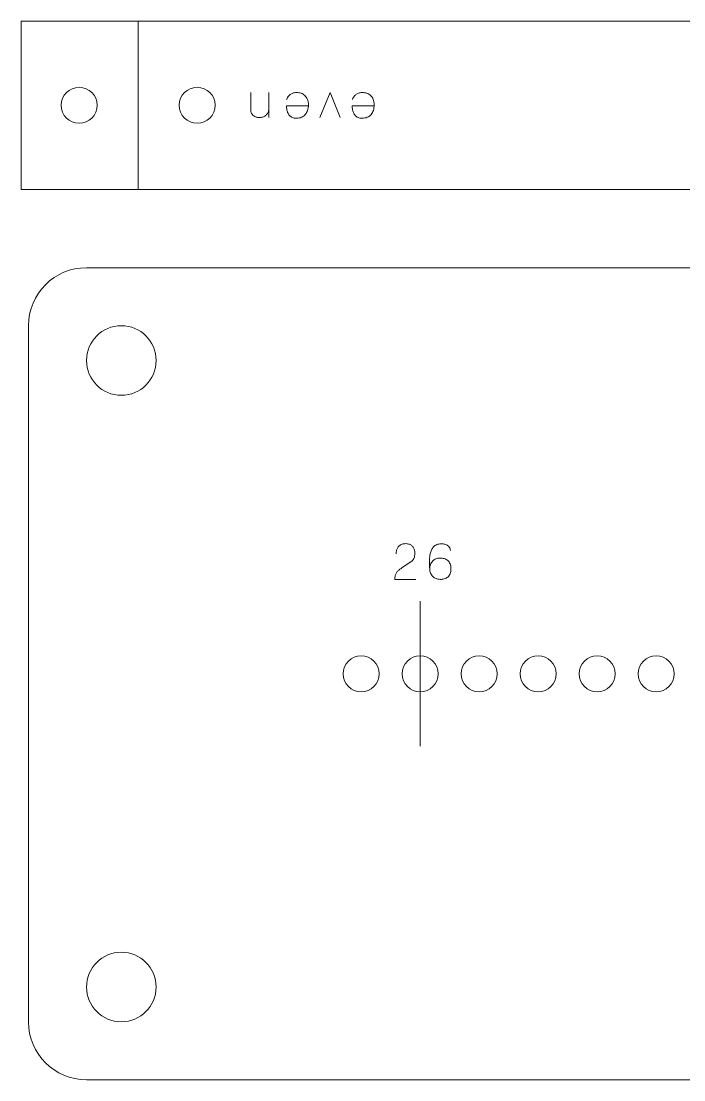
# Model space of a CAD drawing. Header units: centimetres. Extents: x -22.9 to 52.4, y -33.6 to -9.2.
# Drawn here: x 14.94 to 20.64, y -18.35 to -9.22 of the extents above; entities that cross this region are included whole.
import ezdxf

# ---------------------------------------------------------------- set-up
doc = ezdxf.new("R2010")
doc.units = ezdxf.units.CM
doc.header["$MEASUREMENT"] = 0
doc.layers.add('Layer 1', color=7, linetype='Continuous')

msp = doc.modelspace()

# ---------------------------------------------------------------- linework, layer by layer
at = {"layer": 'Layer 1', "color": 250, "lineweight": 20}
for centre, major_axis in [((15.79999, -12.15001), (0, 0.3)), ((17.86575, -14.85), (0, 0.155)), ((18.37375, -14.85), (0, 0.155)), ((18.88175, -14.85), (0, 0.155)), ((19.38975, -14.85), (0, 0.155)), ((19.89775, -14.85), (0, 0.155)), ((20.40575, -14.85), (0, 0.155)), ((15.79999, -17.55001), (0, 0.3))]:
    msp.add_ellipse(centre, major_axis=major_axis, ratio=1, dxfattribs=at)
for points, knots in [([(25.9375, -10.675), (25.9375, -10.675), (14.9375, -10.675), (14.9375, -10.675), (14.9375, -10.675), (14.9375, -10.675), (14.9375, -9.225), (14.9375, -9.225), (14.9375, -9.225), (14.9375, -9.225), (25.9375, -9.225), (25.9375, -9.225), (25.9375, -9.225), (25.9375, -9.225), (25.9375, -10.675), (25.9375, -10.675)], [0, 0, 0, 0, 0.25, 0.25, 0.25, 0.25, 0.5, 0.5, 0.5, 0.5, 0.75, 0.75, 0.75, 0.75, 1, 1, 1, 1]), ([(15.4375, -10.105), (15.35191, -10.105), (15.2825, -10.03559), (15.2825, -9.95), (15.2825, -9.95), (15.2825, -9.86441), (15.35191, -9.795), (15.4375, -9.795), (15.4375, -9.795), (15.52309, -9.795), (15.5925, -9.86441), (15.5925, -9.95), (15.5925, -9.95), (15.5925, -10.03559), (15.52309, -10.105), (15.4375, -10.105)], [0, 0, 0, 0, 0.25, 0.25, 0.25, 0.25, 0.5, 0.5, 0.5, 0.5, 0.75, 0.75, 0.75, 0.75, 1, 1, 1, 1]), ([(16.4535, -10.105), (16.36791, -10.105), (16.2985, -10.03559), (16.2985, -9.95), (16.2985, -9.95), (16.2985, -9.86441), (16.36791, -9.795), (16.4535, -9.795), (16.4535, -9.795), (16.53909, -9.795), (16.6085, -9.86441), (16.6085, -9.95), (16.6085, -9.95), (16.6085, -10.03559), (16.53909, -10.105), (16.4535, -10.105)], [0, 0, 0, 0, 0.25, 0.25, 0.25, 0.25, 0.5, 0.5, 0.5, 0.5, 0.75, 0.75, 0.75, 0.75, 1, 1, 1, 1]), ([(15, -17.85), (15, -17.85), (15, -11.85), (15, -11.85), (15, -11.85), (15, -11.5739), (15.2239, -11.35), (15.5, -11.35), (15.5, -11.35), (15.5, -11.35), (25.5, -11.35), (25.5, -11.35), (25.5, -11.35), (25.7761, -11.35), (26, -11.5739), (26, -11.85), (26, -11.85), (26, -11.85), (26, -17.85), (26, -17.85), (26, -17.85), (26, -18.1261), (25.7761, -18.35), (25.5, -18.35), (25.5, -18.35), (25.5, -18.35), (15.5, -18.35), (15.5, -18.35), (15.5, -18.35), (15.2239, -18.35), (15, -18.1261), (15, -17.85)], [0, 0, 0, 0, 0.125, 0.125, 0.125, 0.125, 0.25, 0.25, 0.25, 0.25, 0.375, 0.375, 0.375, 0.375, 0.5, 0.5, 0.5, 0.5, 0.625, 0.625, 0.625, 0.625, 0.75, 0.75, 0.75, 0.75, 0.875, 0.875, 0.875, 0.875, 1, 1, 1, 1])]:
    msp.add_open_spline(points, degree=3, knots=knots, dxfattribs=at)
at = {"layer": 'Layer 1', "color": 30, "lineweight": 20}
for points in [[(15.9455, -10.675), (15.9455, -10.675), (15.9455, -9.225), (15.9455, -9.225)], [(18.37375, -14.225), (18.37375, -14.225), (18.37375, -15.475), (18.37375, -15.475)]]:
    msp.add_open_spline(points, degree=3, dxfattribs=at)
at = {"layer": 'Layer 1', "color": 30, "lineweight": 9}
for points, knots in [([(16.91558, -9.83845), (16.91558, -9.83852), (16.91558, -9.84057), (16.91558, -9.84459), (16.91558, -9.84459), (16.91558, -9.84854), (16.91558, -9.85397), (16.91558, -9.86082), (16.91558, -9.86082), (16.91558, -9.86773), (16.91558, -9.87549), (16.91558, -9.88424), (16.91558, -9.88424), (16.91558, -9.89292), (16.91558, -9.90202), (16.91558, -9.91154), (16.91558, -9.91154), (16.91558, -9.92114), (16.91558, -9.93052), (16.91558, -9.93984), (16.91558, -9.93984), (16.91558, -9.94915), (16.91558, -9.9579), (16.91558, -9.96594), (16.91558, -9.96594), (16.91558, -9.97406), (16.91558, -9.98097), (16.91558, -9.98683), (16.91558, -9.98683), (16.91558, -9.99261), (16.91558, -9.99678), (16.91558, -9.99932), (16.91558, -9.99932), (16.91558, -10.00327), (16.91635, -10.00771), (16.91804, -10.01258), (16.91804, -10.01258), (16.91967, -10.01752), (16.92228, -10.02246), (16.92588, -10.0274), (16.92588, -10.0274), (16.92947, -10.03241), (16.93406, -10.03699), (16.93978, -10.04123), (16.93978, -10.04123), (16.94556, -10.04546), (16.95248, -10.04885), (16.96052, -10.05146), (16.96052, -10.05146), (16.96863, -10.05407), (16.97809, -10.05548), (16.98881, -10.05562), (16.98881, -10.05562), (16.99968, -10.05562), (17.00948, -10.05414), (17.01823, -10.05117), (17.01823, -10.05117), (17.02698, -10.04814), (17.03467, -10.04398), (17.0413, -10.03869), (17.0413, -10.03869), (17.04794, -10.03339), (17.05344, -10.02733), (17.05788, -10.02041), (17.05788, -10.02041), (17.0624, -10.01357), (17.06572, -10.0063), (17.06797, -9.99854), (17.06797, -9.99854), (17.07023, -9.99085), (17.07136, -9.98302), (17.07136, -9.97519), (17.07136, -9.97519), (17.07136, -9.98302), (17.07023, -9.99085), (17.06797, -9.99854), (17.06797, -9.99854), (17.06572, -10.0063), (17.0624, -10.01357), (17.05788, -10.02041), (17.05788, -10.02041), (17.05344, -10.02733), (17.04794, -10.03339), (17.0413, -10.03869), (17.0413, -10.03869), (17.03467, -10.04398), (17.02698, -10.04814), (17.01823, -10.05117), (17.01823, -10.05117), (17.00948, -10.05414), (16.99968, -10.05562), (16.98881, -10.05562), (16.98881, -10.05562), (16.97809, -10.05548), (16.96863, -10.05407), (16.96052, -10.05146), (16.96052, -10.05146), (16.95248, -10.04885), (16.94556, -10.04546), (16.93978, -10.04123), (16.93978, -10.04123), (16.93406, -10.03699), (16.92947, -10.03241), (16.92588, -10.0274), (16.92588, -10.0274), (16.92228, -10.02246), (16.91967, -10.01752), (16.91804, -10.01258), (16.91804, -10.01258), (16.91635, -10.00771), (16.91558, -10.00327), (16.91558, -9.99932), (16.91558, -9.99932), (16.91558, -9.99678), (16.91558, -9.99261), (16.91558, -9.98683), (16.91558, -9.98683), (16.91558, -9.98097), (16.91558, -9.97406), (16.91558, -9.96594), (16.91558, -9.96594), (16.91558, -9.9579), (16.91558, -9.94915), (16.91558, -9.93984), (16.91558, -9.93984), (16.91558, -9.93052), (16.91558, -9.92114), (16.91558, -9.91154), (16.91558, -9.91154), (16.91558, -9.90202), (16.91558, -9.89292), (16.91558, -9.88424), (16.91558, -9.88424), (16.91558, -9.87549), (16.91558, -9.86773), (16.91558, -9.86082), (16.91558, -9.86082), (16.91558, -9.85397), (16.91558, -9.84854), (16.91558, -9.84459), (16.91558, -9.84459), (16.91558, -9.84057), (16.91558, -9.83852), (16.91558, -9.83845)], [0, 0, 0, 0, 0.0277778, 0.0277778, 0.0277778, 0.0277778, 0.0555556, 0.0555556, 0.0555556, 0.0555556, 0.0833333, 0.0833333, 0.0833333, 0.0833333, 0.1111111, 0.1111111, 0.1111111, 0.1111111, 0.1388889, 0.1388889, 0.1388889, 0.1388889, 0.1666667, 0.1666667, 0.1666667, 0.1666667, 0.1944444, 0.1944444, 0.1944444, 0.1944444, 0.2222222, 0.2222222, 0.2222222, 0.2222222, 0.25, 0.25, 0.25, 0.25, 0.2777778, 0.2777778, 0.2777778, 0.2777778, 0.3055556, 0.3055556, 0.3055556, 0.3055556, 0.3333333, 0.3333333, 0.3333333, 0.3333333, 0.3611111, 0.3611111, 0.3611111, 0.3611111, 0.3888889, 0.3888889, 0.3888889, 0.3888889, 0.4166667, 0.4166667, 0.4166667, 0.4166667, 0.4444444, 0.4444444, 0.4444444, 0.4444444, 0.4722222, 0.4722222, 0.4722222, 0.4722222, 0.5, 0.5, 0.5, 0.5, 0.5277778, 0.5277778, 0.5277778, 0.5277778, 0.5555556, 0.5555556, 0.5555556, 0.5555556, 0.5833333, 0.5833333, 0.5833333, 0.5833333, 0.6111111, 0.6111111, 0.6111111, 0.6111111, 0.6388889, 0.6388889, 0.6388889, 0.6388889, 0.6666667, 0.6666667, 0.6666667, 0.6666667, 0.6944444, 0.6944444, 0.6944444, 0.6944444, 0.7222222, 0.7222222, 0.7222222, 0.7222222, 0.75, 0.75, 0.75, 0.75, 0.7777778, 0.7777778, 0.7777778, 0.7777778, 0.8055556, 0.8055556, 0.8055556, 0.8055556, 0.8333333, 0.8333333, 0.8333333, 0.8333333, 0.8611111, 0.8611111, 0.8611111, 0.8611111, 0.8888889, 0.8888889, 0.8888889, 0.8888889, 0.9166667, 0.9166667, 0.9166667, 0.9166667, 0.9444444, 0.9444444, 0.9444444, 0.9444444, 0.9722222, 0.9722222, 0.9722222, 0.9722222, 1, 1, 1, 1]), ([(17.07136, -9.83845), (17.07136, -9.83845), (17.07136, -10.05562), (17.07136, -10.05562), (17.07136, -10.05562), (17.07136, -10.05562), (17.07136, -9.83845), (17.07136, -9.83845)], [0, 0, 0, 0, 0.5, 0.5, 0.5, 0.5, 1, 1, 1, 1]), ([(17.41087, -9.95444), (17.41087, -9.95444), (17.22164, -9.95444), (17.22164, -9.95444), (17.22164, -9.95444), (17.22157, -9.96397), (17.22241, -9.97363), (17.22411, -9.98365), (17.22411, -9.98365), (17.2258, -9.9936), (17.22862, -10.0032), (17.2325, -10.01244), (17.2325, -10.01244), (17.23638, -10.02168), (17.24168, -10.03001), (17.24824, -10.03734), (17.24824, -10.03734), (17.25487, -10.04475), (17.26305, -10.05061), (17.27279, -10.05491), (17.27279, -10.05491), (17.28253, -10.05922), (17.29417, -10.06147), (17.30757, -10.06154), (17.30757, -10.06154), (17.3243, -10.06147), (17.33911, -10.05872), (17.35202, -10.05329), (17.35202, -10.05329), (17.36487, -10.04786), (17.37573, -10.0401), (17.38455, -10.02994), (17.38455, -10.02994), (17.3933, -10.01985), (17.4, -10.00764), (17.40452, -9.99353), (17.40452, -9.99353), (17.40903, -9.97935), (17.41129, -9.96347), (17.41129, -9.94598), (17.41129, -9.94598), (17.41122, -9.92841), (17.4084, -9.91289), (17.40304, -9.89955), (17.40304, -9.89955), (17.3976, -9.88622), (17.39012, -9.875), (17.38053, -9.86604), (17.38053, -9.86604), (17.371, -9.85715), (17.36, -9.85044), (17.34751, -9.84607), (17.34751, -9.84607), (17.33509, -9.8417), (17.32176, -9.83972), (17.30757, -9.84014), (17.30757, -9.84014), (17.29622, -9.84057), (17.28613, -9.8424), (17.27731, -9.84565), (17.27731, -9.84565), (17.26849, -9.84896), (17.2608, -9.85305), (17.25423, -9.85799), (17.25423, -9.85799), (17.24774, -9.86293), (17.24231, -9.86815), (17.23794, -9.87366), (17.23794, -9.87366), (17.23356, -9.87916), (17.23018, -9.88438), (17.22778, -9.88932), (17.22778, -9.88932), (17.22538, -9.89419), (17.2239, -9.89828), (17.22333, -9.90153), (17.22333, -9.90153), (17.2239, -9.89828), (17.22538, -9.89419), (17.22778, -9.88932), (17.22778, -9.88932), (17.23018, -9.88438), (17.23356, -9.87916), (17.23794, -9.87366), (17.23794, -9.87366), (17.24231, -9.86815), (17.24774, -9.86293), (17.25423, -9.85799), (17.25423, -9.85799), (17.2608, -9.85305), (17.26849, -9.84896), (17.27731, -9.84565), (17.27731, -9.84565), (17.28613, -9.8424), (17.29622, -9.84057), (17.30757, -9.84014), (17.30757, -9.84014), (17.32176, -9.83972), (17.33509, -9.8417), (17.34751, -9.84607), (17.34751, -9.84607), (17.36, -9.85044), (17.371, -9.85715), (17.38053, -9.86604), (17.38053, -9.86604), (17.39012, -9.875), (17.3976, -9.88622), (17.40304, -9.89955), (17.40304, -9.89955), (17.4084, -9.91289), (17.41122, -9.92841), (17.41129, -9.94598), (17.41129, -9.94598), (17.41129, -9.96347), (17.40903, -9.97935), (17.40452, -9.99353), (17.40452, -9.99353), (17.4, -10.00764), (17.3933, -10.01985), (17.38455, -10.02994), (17.38455, -10.02994), (17.37573, -10.0401), (17.36487, -10.04786), (17.35202, -10.05329), (17.35202, -10.05329), (17.33911, -10.05872), (17.3243, -10.06147), (17.30757, -10.06154), (17.30757, -10.06154), (17.29417, -10.06147), (17.28253, -10.05922), (17.27279, -10.05491), (17.27279, -10.05491), (17.26305, -10.05061), (17.25487, -10.04475), (17.24824, -10.03734), (17.24824, -10.03734), (17.24168, -10.03001), (17.23638, -10.02168), (17.2325, -10.01244), (17.2325, -10.01244), (17.22862, -10.0032), (17.2258, -9.9936), (17.22411, -9.98365), (17.22411, -9.98365), (17.22241, -9.97363), (17.22157, -9.96397), (17.22164, -9.95444), (17.22164, -9.95444), (17.22164, -9.95444), (17.41087, -9.95444), (17.41087, -9.95444)], [0, 0, 0, 0, 0.0263158, 0.0263158, 0.0263158, 0.0263158, 0.0526316, 0.0526316, 0.0526316, 0.0526316, 0.0789474, 0.0789474, 0.0789474, 0.0789474, 0.1052632, 0.1052632, 0.1052632, 0.1052632, 0.1315789, 0.1315789, 0.1315789, 0.1315789, 0.1578947, 0.1578947, 0.1578947, 0.1578947, 0.1842105, 0.1842105, 0.1842105, 0.1842105, 0.2105263, 0.2105263, 0.2105263, 0.2105263, 0.2368421, 0.2368421, 0.2368421, 0.2368421, 0.2631579, 0.2631579, 0.2631579, 0.2631579, 0.2894737, 0.2894737, 0.2894737, 0.2894737, 0.3157895, 0.3157895, 0.3157895, 0.3157895, 0.3421053, 0.3421053, 0.3421053, 0.3421053, 0.3684211, 0.3684211, 0.3684211, 0.3684211, 0.3947368, 0.3947368, 0.3947368, 0.3947368, 0.4210526, 0.4210526, 0.4210526, 0.4210526, 0.4473684, 0.4473684, 0.4473684, 0.4473684, 0.4736842, 0.4736842, 0.4736842, 0.4736842, 0.5, 0.5, 0.5, 0.5, 0.5263158, 0.5263158, 0.5263158, 0.5263158, 0.5526316, 0.5526316, 0.5526316, 0.5526316, 0.5789474, 0.5789474, 0.5789474, 0.5789474, 0.6052632, 0.6052632, 0.6052632, 0.6052632, 0.6315789, 0.6315789, 0.6315789, 0.6315789, 0.6578947, 0.6578947, 0.6578947, 0.6578947, 0.6842105, 0.6842105, 0.6842105, 0.6842105, 0.7105263, 0.7105263, 0.7105263, 0.7105263, 0.7368421, 0.7368421, 0.7368421, 0.7368421, 0.7631579, 0.7631579, 0.7631579, 0.7631579, 0.7894737, 0.7894737, 0.7894737, 0.7894737, 0.8157895, 0.8157895, 0.8157895, 0.8157895, 0.8421053, 0.8421053, 0.8421053, 0.8421053, 0.8684211, 0.8684211, 0.8684211, 0.8684211, 0.8947368, 0.8947368, 0.8947368, 0.8947368, 0.9210526, 0.9210526, 0.9210526, 0.9210526, 0.9473684, 0.9473684, 0.9473684, 0.9473684, 0.9736842, 0.9736842, 0.9736842, 0.9736842, 1, 1, 1, 1]), ([(17.51077, -10.05562), (17.51077, -10.05562), (17.59755, -9.83845), (17.59755, -9.83845), (17.59755, -9.83845), (17.59755, -9.83845), (17.68349, -10.05562), (17.68349, -10.05562), (17.68349, -10.05562), (17.68349, -10.05562), (17.59755, -9.83845), (17.59755, -9.83845), (17.59755, -9.83845), (17.59755, -9.83845), (17.51077, -10.05562), (17.51077, -10.05562)], [0, 0, 0, 0, 0.25, 0.25, 0.25, 0.25, 0.5, 0.5, 0.5, 0.5, 0.75, 0.75, 0.75, 0.75, 1, 1, 1, 1]), ([(17.97728, -9.95444), (17.97728, -9.95444), (17.78805, -9.95444), (17.78805, -9.95444), (17.78805, -9.95444), (17.78798, -9.96397), (17.78882, -9.97363), (17.79052, -9.98365), (17.79052, -9.98365), (17.79221, -9.9936), (17.79503, -10.0032), (17.79891, -10.01244), (17.79891, -10.01244), (17.80279, -10.02168), (17.80809, -10.03001), (17.81465, -10.03734), (17.81465, -10.03734), (17.82128, -10.04475), (17.82946, -10.05061), (17.8392, -10.05491), (17.8392, -10.05491), (17.84894, -10.05922), (17.86058, -10.06147), (17.87398, -10.06154), (17.87398, -10.06154), (17.89071, -10.06147), (17.90552, -10.05872), (17.91843, -10.05329), (17.91843, -10.05329), (17.93128, -10.04786), (17.94214, -10.0401), (17.95096, -10.02994), (17.95096, -10.02994), (17.95971, -10.01985), (17.96641, -10.00764), (17.97093, -9.99353), (17.97093, -9.99353), (17.97544, -9.97935), (17.9777, -9.96347), (17.9777, -9.94598), (17.9777, -9.94598), (17.97763, -9.92841), (17.97481, -9.91289), (17.96945, -9.89955), (17.96945, -9.89955), (17.96401, -9.88622), (17.95653, -9.875), (17.94694, -9.86604), (17.94694, -9.86604), (17.93741, -9.85715), (17.92641, -9.85044), (17.91392, -9.84607), (17.91392, -9.84607), (17.9015, -9.8417), (17.88817, -9.83972), (17.87398, -9.84014), (17.87398, -9.84014), (17.86263, -9.84057), (17.85254, -9.8424), (17.84372, -9.84565), (17.84372, -9.84565), (17.8349, -9.84896), (17.82721, -9.85305), (17.82064, -9.85799), (17.82064, -9.85799), (17.81415, -9.86293), (17.80872, -9.86815), (17.80435, -9.87366), (17.80435, -9.87366), (17.79997, -9.87916), (17.79659, -9.88438), (17.79419, -9.88932), (17.79419, -9.88932), (17.79179, -9.89419), (17.79031, -9.89828), (17.78974, -9.90153), (17.78974, -9.90153), (17.79031, -9.89828), (17.79179, -9.89419), (17.79419, -9.88932), (17.79419, -9.88932), (17.79659, -9.88438), (17.79997, -9.87916), (17.80435, -9.87366), (17.80435, -9.87366), (17.80872, -9.86815), (17.81415, -9.86293), (17.82064, -9.85799), (17.82064, -9.85799), (17.82721, -9.85305), (17.8349, -9.84896), (17.84372, -9.84565), (17.84372, -9.84565), (17.85254, -9.8424), (17.86263, -9.84057), (17.87398, -9.84014), (17.87398, -9.84014), (17.88817, -9.83972), (17.9015, -9.8417), (17.91392, -9.84607), (17.91392, -9.84607), (17.92641, -9.85044), (17.93741, -9.85715), (17.94694, -9.86604), (17.94694, -9.86604), (17.95653, -9.875), (17.96401, -9.88622), (17.96945, -9.89955), (17.96945, -9.89955), (17.97481, -9.91289), (17.97763, -9.92841), (17.9777, -9.94598), (17.9777, -9.94598), (17.9777, -9.96347), (17.97544, -9.97935), (17.97093, -9.99353), (17.97093, -9.99353), (17.96641, -10.00764), (17.95971, -10.01985), (17.95096, -10.02994), (17.95096, -10.02994), (17.94214, -10.0401), (17.93128, -10.04786), (17.91843, -10.05329), (17.91843, -10.05329), (17.90552, -10.05872), (17.89071, -10.06147), (17.87398, -10.06154), (17.87398, -10.06154), (17.86058, -10.06147), (17.84894, -10.05922), (17.8392, -10.05491), (17.8392, -10.05491), (17.82946, -10.05061), (17.82128, -10.04475), (17.81465, -10.03734), (17.81465, -10.03734), (17.80809, -10.03001), (17.80279, -10.02168), (17.79891, -10.01244), (17.79891, -10.01244), (17.79503, -10.0032), (17.79221, -9.9936), (17.79052, -9.98365), (17.79052, -9.98365), (17.78882, -9.97363), (17.78798, -9.96397), (17.78805, -9.95444), (17.78805, -9.95444), (17.78805, -9.95444), (17.97728, -9.95444), (17.97728, -9.95444)], [0, 0, 0, 0, 0.0263158, 0.0263158, 0.0263158, 0.0263158, 0.0526316, 0.0526316, 0.0526316, 0.0526316, 0.0789474, 0.0789474, 0.0789474, 0.0789474, 0.1052632, 0.1052632, 0.1052632, 0.1052632, 0.1315789, 0.1315789, 0.1315789, 0.1315789, 0.1578947, 0.1578947, 0.1578947, 0.1578947, 0.1842105, 0.1842105, 0.1842105, 0.1842105, 0.2105263, 0.2105263, 0.2105263, 0.2105263, 0.2368421, 0.2368421, 0.2368421, 0.2368421, 0.2631579, 0.2631579, 0.2631579, 0.2631579, 0.2894737, 0.2894737, 0.2894737, 0.2894737, 0.3157895, 0.3157895, 0.3157895, 0.3157895, 0.3421053, 0.3421053, 0.3421053, 0.3421053, 0.3684211, 0.3684211, 0.3684211, 0.3684211, 0.3947368, 0.3947368, 0.3947368, 0.3947368, 0.4210526, 0.4210526, 0.4210526, 0.4210526, 0.4473684, 0.4473684, 0.4473684, 0.4473684, 0.4736842, 0.4736842, 0.4736842, 0.4736842, 0.5, 0.5, 0.5, 0.5, 0.5263158, 0.5263158, 0.5263158, 0.5263158, 0.5526316, 0.5526316, 0.5526316, 0.5526316, 0.5789474, 0.5789474, 0.5789474, 0.5789474, 0.6052632, 0.6052632, 0.6052632, 0.6052632, 0.6315789, 0.6315789, 0.6315789, 0.6315789, 0.6578947, 0.6578947, 0.6578947, 0.6578947, 0.6842105, 0.6842105, 0.6842105, 0.6842105, 0.7105263, 0.7105263, 0.7105263, 0.7105263, 0.7368421, 0.7368421, 0.7368421, 0.7368421, 0.7631579, 0.7631579, 0.7631579, 0.7631579, 0.7894737, 0.7894737, 0.7894737, 0.7894737, 0.8157895, 0.8157895, 0.8157895, 0.8157895, 0.8421053, 0.8421053, 0.8421053, 0.8421053, 0.8684211, 0.8684211, 0.8684211, 0.8684211, 0.8947368, 0.8947368, 0.8947368, 0.8947368, 0.9210526, 0.9210526, 0.9210526, 0.9210526, 0.9473684, 0.9473684, 0.9473684, 0.9473684, 0.9736842, 0.9736842, 0.9736842, 0.9736842, 1, 1, 1, 1]), ([(18.33608, -14.03636), (18.33608, -14.03636), (18.15447, -14.03636), (18.15447, -14.03636), (18.15447, -14.03636), (18.15482, -14.02408), (18.15637, -14.01322), (18.15899, -14.0039), (18.15899, -14.0039), (18.16167, -13.99459), (18.16526, -13.98641), (18.16971, -13.97935), (18.16971, -13.97935), (18.17423, -13.9723), (18.17938, -13.96602), (18.18523, -13.96051), (18.18523, -13.96051), (18.19109, -13.95494), (18.19737, -13.94986), (18.20414, -13.94506), (18.20414, -13.94506), (18.21091, -13.94033), (18.2179, -13.93561), (18.22517, -13.93095), (18.22517, -13.93095), (18.22517, -13.93095), (18.29756, -13.88269), (18.29756, -13.88269), (18.29756, -13.88269), (18.30496, -13.87747), (18.31075, -13.87176), (18.31484, -13.86562), (18.31484, -13.86562), (18.319, -13.85948), (18.3219, -13.85299), (18.32366, -13.84614), (18.32366, -13.84614), (18.32535, -13.83937), (18.32641, -13.83239), (18.32676, -13.82533), (18.32676, -13.82533), (18.32712, -13.8182), (18.32726, -13.81108), (18.32719, -13.80395), (18.32719, -13.80395), (18.32719, -13.7981), (18.32641, -13.79182), (18.32486, -13.78504), (18.32486, -13.78504), (18.32324, -13.77834), (18.3207, -13.77164), (18.3171, -13.76501), (18.3171, -13.76501), (18.3135, -13.75837), (18.3087, -13.75231), (18.30271, -13.7468), (18.30271, -13.7468), (18.29671, -13.74137), (18.2893, -13.737), (18.28048, -13.73368), (18.28048, -13.73368), (18.27166, -13.73036), (18.26129, -13.72867), (18.2493, -13.7286), (18.2493, -13.7286), (18.23723, -13.72867), (18.22658, -13.73036), (18.2174, -13.73361), (18.2174, -13.73361), (18.20823, -13.73685), (18.2004, -13.74137), (18.19391, -13.74708), (18.19391, -13.74708), (18.18742, -13.7528), (18.1822, -13.75943), (18.17811, -13.76684), (18.17811, -13.76684), (18.17401, -13.77425), (18.17105, -13.78215), (18.16915, -13.79048), (18.16915, -13.79048), (18.16724, -13.7988), (18.16632, -13.80727), (18.16632, -13.81581), (18.16632, -13.81581), (18.16632, -13.80727), (18.16724, -13.7988), (18.16915, -13.79048), (18.16915, -13.79048), (18.17105, -13.78215), (18.17401, -13.77425), (18.17811, -13.76684), (18.17811, -13.76684), (18.1822, -13.75943), (18.18742, -13.7528), (18.19391, -13.74708), (18.19391, -13.74708), (18.2004, -13.74137), (18.20823, -13.73685), (18.2174, -13.73361), (18.2174, -13.73361), (18.22658, -13.73036), (18.23723, -13.72867), (18.2493, -13.7286), (18.2493, -13.7286), (18.26129, -13.72867), (18.27166, -13.73036), (18.28048, -13.73368), (18.28048, -13.73368), (18.2893, -13.737), (18.29671, -13.74137), (18.30271, -13.7468), (18.30271, -13.7468), (18.3087, -13.75231), (18.3135, -13.75837), (18.3171, -13.76501), (18.3171, -13.76501), (18.3207, -13.77164), (18.32324, -13.77834), (18.32486, -13.78504), (18.32486, -13.78504), (18.32641, -13.79182), (18.32719, -13.7981), (18.32719, -13.80395), (18.32719, -13.80395), (18.32726, -13.81108), (18.32712, -13.8182), (18.32676, -13.82533), (18.32676, -13.82533), (18.32641, -13.83239), (18.32535, -13.83937), (18.32366, -13.84614), (18.32366, -13.84614), (18.3219, -13.85299), (18.319, -13.85948), (18.31484, -13.86562), (18.31484, -13.86562), (18.31075, -13.87176), (18.30496, -13.87747), (18.29756, -13.88269), (18.29756, -13.88269), (18.29756, -13.88269), (18.22517, -13.93095), (18.22517, -13.93095), (18.22517, -13.93095), (18.2179, -13.93561), (18.21091, -13.94033), (18.20414, -13.94506), (18.20414, -13.94506), (18.19737, -13.94986), (18.19109, -13.95494), (18.18523, -13.96051), (18.18523, -13.96051), (18.17938, -13.96602), (18.17423, -13.9723), (18.16971, -13.97935), (18.16971, -13.97935), (18.16526, -13.98641), (18.16167, -13.99459), (18.15899, -14.0039), (18.15899, -14.0039), (18.15637, -14.01322), (18.15482, -14.02408), (18.15447, -14.03636), (18.15447, -14.03636), (18.15447, -14.03636), (18.33608, -14.03636), (18.33608, -14.03636)], [0, 0, 0, 0, 0.0238095, 0.0238095, 0.0238095, 0.0238095, 0.047619, 0.047619, 0.047619, 0.047619, 0.0714286, 0.0714286, 0.0714286, 0.0714286, 0.0952381, 0.0952381, 0.0952381, 0.0952381, 0.1190476, 0.1190476, 0.1190476, 0.1190476, 0.1428571, 0.1428571, 0.1428571, 0.1428571, 0.1666667, 0.1666667, 0.1666667, 0.1666667, 0.1904762, 0.1904762, 0.1904762, 0.1904762, 0.2142857, 0.2142857, 0.2142857, 0.2142857, 0.2380952, 0.2380952, 0.2380952, 0.2380952, 0.2619048, 0.2619048, 0.2619048, 0.2619048, 0.2857143, 0.2857143, 0.2857143, 0.2857143, 0.3095238, 0.3095238, 0.3095238, 0.3095238, 0.3333333, 0.3333333, 0.3333333, 0.3333333, 0.3571429, 0.3571429, 0.3571429, 0.3571429, 0.3809524, 0.3809524, 0.3809524, 0.3809524, 0.4047619, 0.4047619, 0.4047619, 0.4047619, 0.4285714, 0.4285714, 0.4285714, 0.4285714, 0.452381, 0.452381, 0.452381, 0.452381, 0.4761905, 0.4761905, 0.4761905, 0.4761905, 0.5, 0.5, 0.5, 0.5, 0.5238095, 0.5238095, 0.5238095, 0.5238095, 0.547619, 0.547619, 0.547619, 0.547619, 0.5714286, 0.5714286, 0.5714286, 0.5714286, 0.5952381, 0.5952381, 0.5952381, 0.5952381, 0.6190476, 0.6190476, 0.6190476, 0.6190476, 0.6428571, 0.6428571, 0.6428571, 0.6428571, 0.6666667, 0.6666667, 0.6666667, 0.6666667, 0.6904762, 0.6904762, 0.6904762, 0.6904762, 0.7142857, 0.7142857, 0.7142857, 0.7142857, 0.7380952, 0.7380952, 0.7380952, 0.7380952, 0.7619048, 0.7619048, 0.7619048, 0.7619048, 0.7857143, 0.7857143, 0.7857143, 0.7857143, 0.8095238, 0.8095238, 0.8095238, 0.8095238, 0.8333333, 0.8333333, 0.8333333, 0.8333333, 0.8571429, 0.8571429, 0.8571429, 0.8571429, 0.8809524, 0.8809524, 0.8809524, 0.8809524, 0.9047619, 0.9047619, 0.9047619, 0.9047619, 0.9285714, 0.9285714, 0.9285714, 0.9285714, 0.952381, 0.952381, 0.952381, 0.952381, 0.9761905, 0.9761905, 0.9761905, 0.9761905, 1, 1, 1, 1]), ([(18.45588, -13.9445), (18.45595, -13.93067), (18.4582, -13.91818), (18.46272, -13.90689), (18.46272, -13.90689), (18.46716, -13.89567), (18.47344, -13.88601), (18.48156, -13.87789), (18.48156, -13.87789), (18.4896, -13.86985), (18.49913, -13.86364), (18.50999, -13.85927), (18.50999, -13.85927), (18.52086, -13.85489), (18.53278, -13.85271), (18.54562, -13.85263), (18.54562, -13.85263), (18.55853, -13.85256), (18.5706, -13.85419), (18.58182, -13.85743), (18.58182, -13.85743), (18.59304, -13.86061), (18.60284, -13.86583), (18.61138, -13.87303), (18.61138, -13.87303), (18.61992, -13.88015), (18.62662, -13.88961), (18.63142, -13.90139), (18.63142, -13.90139), (18.63621, -13.91317), (18.63868, -13.92749), (18.63875, -13.9445), (18.63875, -13.9445), (18.63868, -13.9615), (18.63621, -13.97582), (18.63142, -13.98761), (18.63142, -13.98761), (18.62662, -13.99939), (18.61992, -14.00884), (18.61138, -14.01597), (18.61138, -14.01597), (18.60284, -14.02317), (18.59304, -14.02839), (18.58182, -14.03156), (18.58182, -14.03156), (18.5706, -14.03481), (18.55853, -14.03643), (18.54562, -14.03636), (18.54562, -14.03636), (18.53278, -14.03629), (18.521, -14.0341), (18.5102, -14.02973), (18.5102, -14.02973), (18.49948, -14.02535), (18.49017, -14.01914), (18.48219, -14.01103), (18.48219, -14.01103), (18.47422, -14.00299), (18.46794, -13.99332), (18.46343, -13.98203), (18.46343, -13.98203), (18.45884, -13.97081), (18.45637, -13.95833), (18.45588, -13.9445), (18.45588, -13.9445), (18.45559, -13.93751), (18.45524, -13.92919), (18.45475, -13.91952), (18.45475, -13.91952), (18.45425, -13.90978), (18.45397, -13.8992), (18.4539, -13.88784), (18.4539, -13.88784), (18.45383, -13.87641), (18.45418, -13.86463), (18.4551, -13.85256), (18.4551, -13.85256), (18.45595, -13.84043), (18.45764, -13.8285), (18.46011, -13.81672), (18.46011, -13.81672), (18.46258, -13.80501), (18.46611, -13.79393), (18.47076, -13.78356), (18.47076, -13.78356), (18.47542, -13.77319), (18.48142, -13.76402), (18.48883, -13.75604), (18.48883, -13.75604), (18.4963, -13.74807), (18.50541, -13.74179), (18.5162, -13.73721), (18.5162, -13.73721), (18.527, -13.73269), (18.53977, -13.73036), (18.55451, -13.73029), (18.55451, -13.73029), (18.56735, -13.73036), (18.57822, -13.73163), (18.58725, -13.7341), (18.58725, -13.7341), (18.59628, -13.73657), (18.60369, -13.73989), (18.60962, -13.74398), (18.60962, -13.74398), (18.61547, -13.74814), (18.62013, -13.75266), (18.62351, -13.75767), (18.62351, -13.75767), (18.6269, -13.76261), (18.62944, -13.76762), (18.63099, -13.77263), (18.63099, -13.77263), (18.63262, -13.77763), (18.63367, -13.78229), (18.6341, -13.7866), (18.6341, -13.7866), (18.63367, -13.78229), (18.63262, -13.77763), (18.63099, -13.77263), (18.63099, -13.77263), (18.62944, -13.76762), (18.6269, -13.76261), (18.62351, -13.75767), (18.62351, -13.75767), (18.62013, -13.75266), (18.61547, -13.74814), (18.60962, -13.74398), (18.60962, -13.74398), (18.60369, -13.73989), (18.59628, -13.73657), (18.58725, -13.7341), (18.58725, -13.7341), (18.57822, -13.73163), (18.56735, -13.73036), (18.55451, -13.73029), (18.55451, -13.73029), (18.53977, -13.73036), (18.527, -13.73269), (18.5162, -13.73721), (18.5162, -13.73721), (18.50541, -13.74179), (18.4963, -13.74807), (18.48883, -13.75604), (18.48883, -13.75604), (18.48142, -13.76402), (18.47542, -13.77319), (18.47076, -13.78356), (18.47076, -13.78356), (18.46611, -13.79393), (18.46258, -13.80501), (18.46011, -13.81672), (18.46011, -13.81672), (18.45764, -13.8285), (18.45595, -13.84043), (18.4551, -13.85256), (18.4551, -13.85256), (18.45418, -13.86463), (18.45383, -13.87641), (18.4539, -13.88784), (18.4539, -13.88784), (18.45397, -13.8992), (18.45425, -13.90978), (18.45475, -13.91952), (18.45475, -13.91952), (18.45524, -13.92919), (18.45559, -13.93751), (18.45588, -13.9445), (18.45588, -13.9445), (18.45637, -13.95833), (18.45884, -13.97081), (18.46343, -13.98203), (18.46343, -13.98203), (18.46794, -13.99332), (18.47422, -14.00299), (18.48219, -14.01103), (18.48219, -14.01103), (18.49017, -14.01914), (18.49948, -14.02535), (18.5102, -14.02973), (18.5102, -14.02973), (18.521, -14.0341), (18.53278, -14.03629), (18.54562, -14.03636), (18.54562, -14.03636), (18.55853, -14.03643), (18.5706, -14.03481), (18.58182, -14.03156), (18.58182, -14.03156), (18.59304, -14.02839), (18.60284, -14.02317), (18.61138, -14.01597), (18.61138, -14.01597), (18.61992, -14.00884), (18.62662, -13.99939), (18.63142, -13.98761), (18.63142, -13.98761), (18.63621, -13.97582), (18.63868, -13.9615), (18.63875, -13.9445), (18.63875, -13.9445), (18.63868, -13.92749), (18.63621, -13.91317), (18.63142, -13.90139), (18.63142, -13.90139), (18.62662, -13.88961), (18.61992, -13.88015), (18.61138, -13.87303), (18.61138, -13.87303), (18.60284, -13.86583), (18.59304, -13.86061), (18.58182, -13.85743), (18.58182, -13.85743), (18.5706, -13.85419), (18.55853, -13.85256), (18.54562, -13.85263), (18.54562, -13.85263), (18.53278, -13.85271), (18.52086, -13.85489), (18.50999, -13.85927), (18.50999, -13.85927), (18.49913, -13.86364), (18.4896, -13.86985), (18.48156, -13.87789), (18.48156, -13.87789), (18.47344, -13.88601), (18.46716, -13.89567), (18.46272, -13.90689), (18.46272, -13.90689), (18.4582, -13.91818), (18.45595, -13.93067), (18.45588, -13.9445)], [0, 0, 0, 0, 0.0172414, 0.0172414, 0.0172414, 0.0172414, 0.0344828, 0.0344828, 0.0344828, 0.0344828, 0.0517241, 0.0517241, 0.0517241, 0.0517241, 0.0689655, 0.0689655, 0.0689655, 0.0689655, 0.0862069, 0.0862069, 0.0862069, 0.0862069, 0.1034483, 0.1034483, 0.1034483, 0.1034483, 0.1206897, 0.1206897, 0.1206897, 0.1206897, 0.137931, 0.137931, 0.137931, 0.137931, 0.1551724, 0.1551724, 0.1551724, 0.1551724, 0.1724138, 0.1724138, 0.1724138, 0.1724138, 0.1896552, 0.1896552, 0.1896552, 0.1896552, 0.2068966, 0.2068966, 0.2068966, 0.2068966, 0.2241379, 0.2241379, 0.2241379, 0.2241379, 0.2413793, 0.2413793, 0.2413793, 0.2413793, 0.2586207, 0.2586207, 0.2586207, 0.2586207, 0.2758621, 0.2758621, 0.2758621, 0.2758621, 0.2931034, 0.2931034, 0.2931034, 0.2931034, 0.3103448, 0.3103448, 0.3103448, 0.3103448, 0.3275862, 0.3275862, 0.3275862, 0.3275862, 0.3448276, 0.3448276, 0.3448276, 0.3448276, 0.362069, 0.362069, 0.362069, 0.362069, 0.3793103, 0.3793103, 0.3793103, 0.3793103, 0.3965517, 0.3965517, 0.3965517, 0.3965517, 0.4137931, 0.4137931, 0.4137931, 0.4137931, 0.4310345, 0.4310345, 0.4310345, 0.4310345, 0.4482759, 0.4482759, 0.4482759, 0.4482759, 0.4655172, 0.4655172, 0.4655172, 0.4655172, 0.4827586, 0.4827586, 0.4827586, 0.4827586, 0.5, 0.5, 0.5, 0.5, 0.5172414, 0.5172414, 0.5172414, 0.5172414, 0.5344828, 0.5344828, 0.5344828, 0.5344828, 0.5517241, 0.5517241, 0.5517241, 0.5517241, 0.5689655, 0.5689655, 0.5689655, 0.5689655, 0.5862069, 0.5862069, 0.5862069, 0.5862069, 0.6034483, 0.6034483, 0.6034483, 0.6034483, 0.6206897, 0.6206897, 0.6206897, 0.6206897, 0.637931, 0.637931, 0.637931, 0.637931, 0.6551724, 0.6551724, 0.6551724, 0.6551724, 0.6724138, 0.6724138, 0.6724138, 0.6724138, 0.6896552, 0.6896552, 0.6896552, 0.6896552, 0.7068966, 0.7068966, 0.7068966, 0.7068966, 0.7241379, 0.7241379, 0.7241379, 0.7241379, 0.7413793, 0.7413793, 0.7413793, 0.7413793, 0.7586207, 0.7586207, 0.7586207, 0.7586207, 0.7758621, 0.7758621, 0.7758621, 0.7758621, 0.7931034, 0.7931034, 0.7931034, 0.7931034, 0.8103448, 0.8103448, 0.8103448, 0.8103448, 0.8275862, 0.8275862, 0.8275862, 0.8275862, 0.8448276, 0.8448276, 0.8448276, 0.8448276, 0.862069, 0.862069, 0.862069, 0.862069, 0.8793103, 0.8793103, 0.8793103, 0.8793103, 0.8965517, 0.8965517, 0.8965517, 0.8965517, 0.9137931, 0.9137931, 0.9137931, 0.9137931, 0.9310345, 0.9310345, 0.9310345, 0.9310345, 0.9482759, 0.9482759, 0.9482759, 0.9482759, 0.9655172, 0.9655172, 0.9655172, 0.9655172, 0.9827586, 0.9827586, 0.9827586, 0.9827586, 1, 1, 1, 1])]:
    msp.add_open_spline(points, degree=3, knots=knots, dxfattribs=at)

doc.saveas('drawing.dxf')
